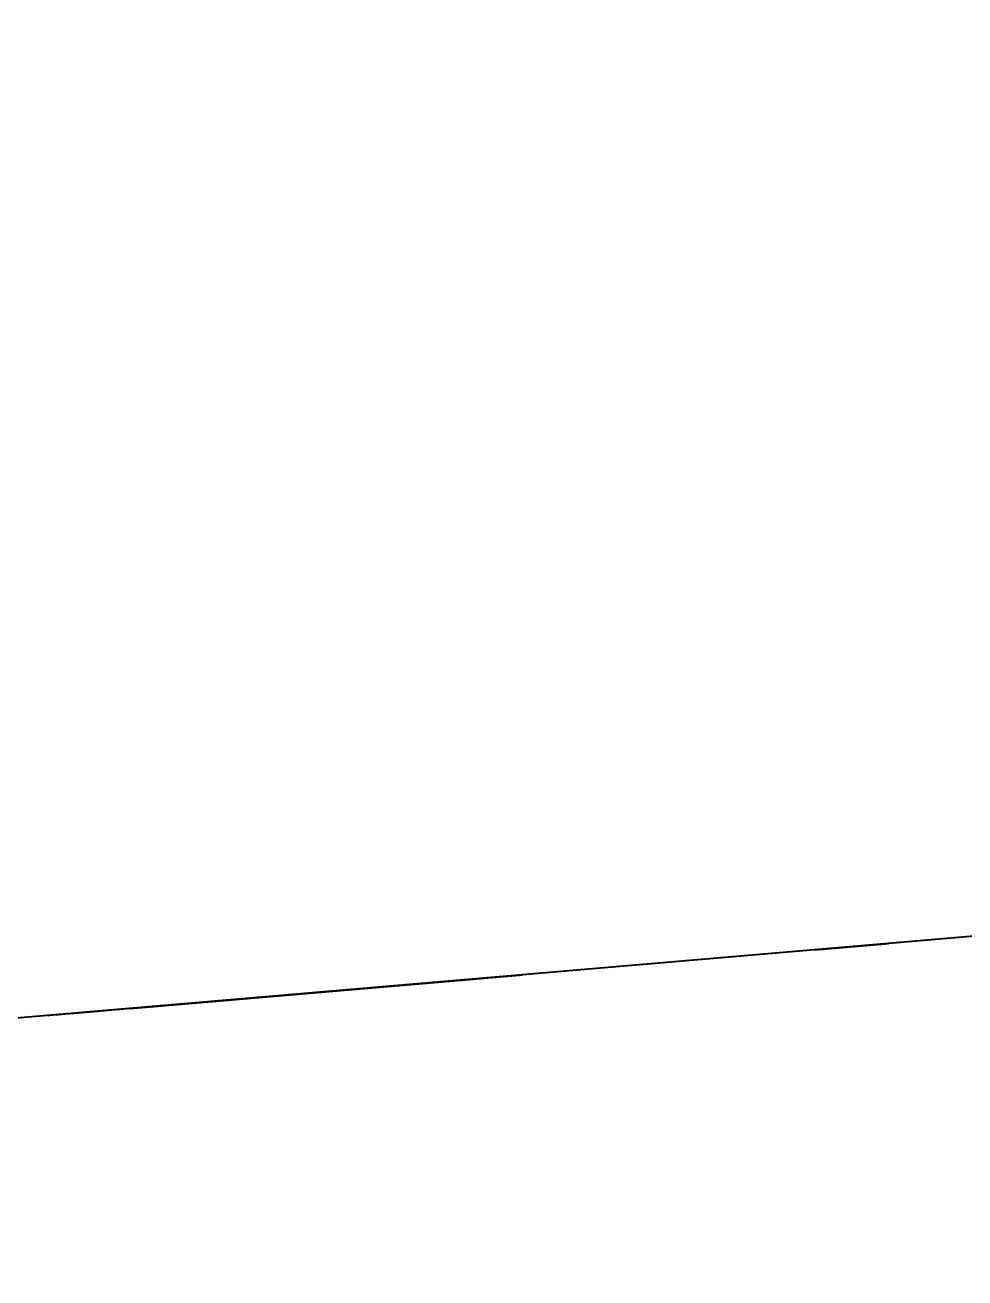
# Model space of a CAD drawing. Header units: millimetres. Extents: x 235072 to 246269, y 20126 to 21085.
# Drawn here: x 241722.9 to 241915.5, y 20642.5 to 20899.3 of the extents above; entities that cross this region are included whole.
import ezdxf

# ---------------------------------------------------------------- set-up
doc = ezdxf.new("R2010")
doc.units = ezdxf.units.MM
doc.header["$MEASUREMENT"] = 0
doc.linetypes.add('CENTER2', pattern=[1.125, 0.75, -0.125, 0.125, -0.125])
doc.linetypes.add('HIDDEN2', pattern=[0.1875, 0.125, -0.0625])
for name, color, linetype in [('Section 3-150-DS-B4-404', 1, 'Continuous'), ('Section 3-150-SL-B4-093', 14, 'Continuous'), ('Section 3-150-SL-B4-216', 85, 'Continuous'), ('Section 3-300-CEN-D3-231', 70, 'Continuous'), ('Section 3-300-FA-D4-030', 50, 'Continuous'), ('Section 3-50-PES-D1-243', 4, 'Continuous'), ('Section 3-A-FLOR', 192, 'Continuous'), ('Section 3-A-FLOR-HRAL', 11, 'Continuous'), ('Section 3-CENTER', 1, 'CENTER2'), ('Section 3-HIDDEN', 7, 'HIDDEN2'), ('Section 3-RE', 5, 'Continuous'), ('Section 3-S-BEAM', 12, 'Continuous')]:
    doc.layers.add(name, color=color, linetype=linetype)
doc.layers.add('Section 3-UCD756', color=7, linetype='Continuous', true_color=0xe7f0ff)

# ---------------------------------------------------------------- blocks, each defined once
blk = doc.blocks.new('*U33')
at = {"layer": 'Section 3-A-FLOR', "color": 0, "linetype": 'ByBlock', "lineweight": -2}
blk.add_line((242788.61, 20787.19, 21999.89), (235071.94, 20126.5, 21999.88), dxfattribs=at)
blk = doc.blocks.new('*U34')
at = {"layer": 'Section 3-A-FLOR', "color": 0, "linetype": 'ByBlock', "lineweight": -2}
for p, q in [((235071.94, 20126.5, 21999.69), (242782.17, 20786.64, 21999.69)), ((242602.73, 20771.27, 21993.99), (235071.94, 20126.5, 21993.98)), ((235967.56, 20203.18, 21700), (242602.73, 20771.27, 21700))]:
    blk.add_line(p, q, dxfattribs=at)
blk = doc.blocks.new('*U35')
at = {"layer": 'Section 3-S-BEAM', "color": 0, "linetype": 'ByBlock', "lineweight": -2}
for p, q in [((235071.94, 20126.5, 24789), (242979.17, 20803.5, 24789)), ((241678.38, 20692.13, 24986.4), (242887.34, 20795.64, 24986.4)), ((241742.15, 20697.59, 24798.6), (242887.34, 20795.64, 24798.6)), ((241742.15, 20697.59, 24996), (242670.57, 20777.08, 24996))]:
    blk.add_line(p, q, dxfattribs=at)
blk = doc.blocks.new('*U36')
at = {"layer": 'Section 3-A-FLOR-HRAL', "color": 0, "linetype": 'ByBlock', "lineweight": -2}
for p, q in [((242152.06, 20732.69, 25485), (241832.11, 20705.29, 25485)), ((241832.11, 20705.29, 25970), (242152.06, 20732.69, 25970)), ((241832.11, 20705.29, 25470), (242152.06, 20732.69, 25470)), ((241832.11, 20705.29, 25500), (242152.06, 20732.69, 25500)), ((242152.06, 20732.69, 25985), (241836.09, 20705.63, 25985)), ((241836.09, 20705.63, 26000), (242152.06, 20732.69, 26000))]:
    blk.add_line(p, q, dxfattribs=at)
blk = doc.blocks.new('*U43')
at = {"layer": 'Section 3-A-FLOR', "color": 0, "linetype": 'ByBlock', "lineweight": -2}
for p, q in [((242792.59, 20787.53, 21700), (235967.56, 20203.18, 21700)), ((242792.59, 20787.53, 21625), (235967.56, 20203.18, 21625))]:
    blk.add_line(p, q, dxfattribs=at)
blk = doc.blocks.new('*U60')
at = {"layer": 'Section 3-CENTER'}
blk.add_line((241957.78, 20716.05, 24123.22), (241691.25, 20693.23, 24123.22), dxfattribs=at)
at = {"layer": 'Section 3-RE', "color": 0, "linetype": 'ByBlock', "lineweight": -2}
for p, q in [((241692.32, 20693.32, 24093.06), (241957.78, 20716.05, 24093.06)), ((241693.99, 20693.47, 24153.38), (241957.78, 20716.05, 24153.38))]:
    blk.add_line(p, q, dxfattribs=at)
blk = doc.blocks.new('*U67')
at = {"layer": 'Section 3-UCD756', "color": 0, "linetype": 'ByBlock', "lineweight": -2}
for p, q in [((241812.18, 20703.59, 26038), (241832.11, 20705.29, 26038)), ((241812.18, 20703.59, 25383), (241832.11, 20705.29, 25383)), ((241830.22, 20705.13, 26088), (241832.11, 20705.29, 26088)), ((241832.11, 20705.29, 26088), (241830.22, 20705.13, 26088)), ((241831.89, 20705.27, 25383), (241831.89, 20705.27, 25383)), ((241833.1, 20705.38, 25979.44), (241832.11, 20705.29, 25979.44)), ((241833.1, 20705.38, 26007.53), (241832.11, 20705.29, 26007.53)), ((241833.1, 20705.38, 25687.67), (241832.11, 20705.29, 25687.67)), ((241833.1, 20705.38, 25715.76), (241832.11, 20705.29, 25715.76)), ((241832.11, 20705.29, 26088), (241832.11, 20705.29, 26038)), ((241832.11, 20705.29, 26038), (241832.11, 20705.29, 26088)), ((241832.11, 20705.29, 26038), (241832.11, 20705.29, 25383)), ((241836.09, 20705.63, 25982.44), (241833.1, 20705.38, 25979.44)), ((241836.09, 20705.63, 26004.53), (241833.1, 20705.38, 26007.53)), ((241836.09, 20705.63, 25690.68), (241833.1, 20705.38, 25687.67)), ((241836.09, 20705.63, 25712.76), (241833.1, 20705.38, 25715.76)), ((241833.1, 20705.38, 25478), (241833.1, 20705.38, 25508)), ((241833.1, 20705.38, 25458), (241833.1, 20705.38, 25428)), ((241833.1, 20705.38, 26007.53), (241833.1, 20705.38, 25979.44)), ((241833.1, 20705.38, 25715.76), (241833.1, 20705.38, 25687.67)), ((241837.09, 20705.72, 25989.99), (241836.09, 20705.63, 25989.99)), ((241836.09, 20705.63, 25996.99), (241837.09, 20705.72, 25996.99)), ((241836.09, 20705.63, 25989.99), (241837.09, 20705.72, 25989.99)), ((241837.09, 20705.72, 25996.99), (241836.09, 20705.63, 25996.99)), ((241837.09, 20705.72, 25698.22), (241836.09, 20705.63, 25698.22)), ((241836.09, 20705.63, 25705.22), (241837.09, 20705.72, 25705.22)), ((241836.09, 20705.63, 25698.22), (241837.09, 20705.72, 25698.22)), ((241837.09, 20705.72, 25705.22), (241836.09, 20705.63, 25705.22)), ((241836.09, 20705.63, 26004.53), (241836.09, 20705.63, 25982.44)), ((241836.09, 20705.63, 25712.76), (241836.09, 20705.63, 25690.68)), ((241837.09, 20705.72, 25996.99), (241837.09, 20705.72, 25989.99)), ((241837.09, 20705.72, 25989.99), (241837.09, 20705.72, 25996.99)), ((241837.09, 20705.72, 25705.22), (241837.09, 20705.72, 25698.22)), ((241837.09, 20705.72, 25698.22), (241837.09, 20705.72, 25705.22)), ((241155.82, 20647.39, 26889.88), (241830.22, 20705.13, 26715.91)), ((241830.22, 20705.13, 26715.91), (241155.82, 20647.39, 26889.88)), ((241830.22, 20705.13, 26715.91), (241266.1, 20656.83, 27564.97)), ((241266.1, 20656.83, 27564.97), (241830.22, 20705.13, 26715.91)), ((241266.68, 20656.88, 27566.99), (241830.22, 20705.13, 26715.91)), ((241830.22, 20705.13, 26715.91), (241266.68, 20656.88, 27566.99)), ((241830.22, 20705.13, 26715.91), (241292.79, 20659.12, 26715.91)), ((241292.79, 20659.12, 26715.91), (241830.22, 20705.13, 26715.91)), ((241292.79, 20659.12, 26715.91), (241830.22, 20705.13, 26715.91)), ((241830.22, 20705.13, 26715.91), (241292.79, 20659.12, 26715.91)), ((241830.22, 20705.13, 26088), (241325.04, 20661.88, 26088)), ((241325.04, 20661.88, 26088), (241830.22, 20705.13, 26088)), ((241812.18, 20703.59, 26038), (241325.04, 20661.88, 26038)), ((241812.18, 20703.59, 25383), (241325.04, 20661.88, 25383)), ((241492.36, 20676.2, 28075.96), (241830.22, 20705.13, 26715.91)), ((241830.22, 20705.13, 26715.91), (241492.36, 20676.2, 28075.96)), ((241812.18, 20703.59, 26038), (241812.18, 20703.59, 25383)), ((241822.14, 20704.44, 26038), (241822.14, 20704.44, 26088)), ((241822.14, 20704.44, 26088), (241822.14, 20704.44, 26038)), ((241830.22, 20705.13, 26715.91), (241830.22, 20705.13, 26088)), ((241830.22, 20705.13, 26088), (241830.22, 20705.13, 26715.91))]:
    blk.add_line(p, q, dxfattribs=at)
blk = doc.blocks.new('*U93')
at = {"layer": 'Section 3-CENTER'}
blk.add_line((241924.06, 20713.17, 24235.74), (236932.65, 20285.81, 24235.74), dxfattribs=at)
at = {"layer": 'Section 3-RE', "color": 0, "linetype": 'ByBlock', "lineweight": -2}
for p, q in [((236932.65, 20285.81, 24265.9), (242962.02, 20802.03, 24265.9)), ((236932.65, 20285.81, 24205.58), (241957.79, 20716.05, 24205.58))]:
    blk.add_line(p, q, dxfattribs=at)
blk = doc.blocks.new('*U97')
at = {"layer": 'Section 3-150-SL-B4-216', "color": 0, "linetype": 'ByBlock', "lineweight": -2}
for p, q in [((241929.07, 20713.59, 24346.87), (237026.38, 20293.83, 24346.87)), ((241929.07, 20713.59, 24178.59), (241691.25, 20693.23, 24178.59))]:
    blk.add_line(p, q, dxfattribs=at)
at = {"layer": 'Section 3-HIDDEN'}
blk.add_line((237026.38, 20293.83, 24262.73), (242302.7, 20745.58, 24262.73), dxfattribs=at)
blk = doc.blocks.new('*U98')
at = {"layer": 'Section 3-50-PES-D1-243', "color": 0, "linetype": 'ByBlock', "lineweight": -2}
for p, q in [((237204.13, 20309.05, 25056.77), (242670.57, 20777.08, 25056.77)), ((237204.13, 20309.05, 24996.45), (242670.57, 20777.08, 24996.45))]:
    blk.add_line(p, q, dxfattribs=at)
blk = doc.blocks.new('*U161')
at = {"layer": 'Section 3-HIDDEN'}
for p, q in [((241949.87, 20715.38, 23731.72), (240934.14, 20628.41, 23731.72)), ((240934.14, 20628.41, 23761.89), (241944.25, 20714.89, 23761.89)), ((240934.14, 20628.41, 23701.56), (241944.25, 20714.89, 23701.56))]:
    blk.add_line(p, q, dxfattribs=at)
blk = doc.blocks.new('*U176')
at = {"layer": 'Section 3-HIDDEN'}
for p, q in [((244097.57, 20899.26, 24344.75), (241108.85, 20643.37, 24340.52)), ((241109.08, 20643.39, 24178.59), (244097.8, 20899.28, 24182.83)), ((241108.63, 20643.35, 24502.44), (241933.74, 20713.99, 24503.61))]:
    blk.add_line(p, q, dxfattribs=at)
blk = doc.blocks.new('*U188')
at = {"layer": 'Section 3-HIDDEN'}
for p, q in [((241519.59, 20678.54, 24397.67), (243557.2, 20852.99, 24397.67)), ((243557.2, 20852.99, 24288.13), (241519.59, 20678.54, 24288.13))]:
    blk.add_line(p, q, dxfattribs=at)
blk = doc.blocks.new('*U190')
at = {"layer": 'Section 3-S-BEAM', "color": 0, "linetype": 'ByBlock', "lineweight": -2}
for p, q in [((241742.15, 20697.59, 24996), (241609.64, 20686.25, 24996)), ((241609.64, 20686.25, 24794.4), (241742.15, 20697.59, 24794.4)), ((241742.15, 20697.59, 24801.4), (241678.38, 20692.13, 24801.4)), ((241678.38, 20692.13, 24989), (241742.15, 20697.59, 24989)), ((241742.15, 20697.59, 24794.4), (241742.15, 20697.59, 24801.4)), ((241742.15, 20697.59, 24989), (241742.15, 20697.59, 24996)), ((241609.64, 20686.25, 24989), (241673.4, 20691.7, 24989)), ((241673.4, 20691.7, 24801.4), (241609.64, 20686.25, 24801.4)), ((241673.36, 20691.7, 24801.4), (241673.36, 20691.7, 24986.4)), ((241673.4, 20691.7, 24989), (241673.4, 20691.7, 24801.4)), ((241678.38, 20692.13, 24801.4), (241678.38, 20692.13, 24989)), ((241609.6, 20686.24, 24996), (241609.64, 20686.25, 24996)), ((241609.6, 20686.24, 24794.4), (241609.64, 20686.25, 24794.4)), ((241609.6, 20686.24, 24801.4), (241609.64, 20686.25, 24801.4)), ((241609.6, 20686.24, 24989), (241609.64, 20686.25, 24989)), ((241609.6, 20686.24, 24798.6), (241609.6, 20686.24, 24801.4)), ((241609.64, 20686.25, 24996), (241609.64, 20686.25, 24989)), ((241609.64, 20686.25, 24801.4), (241609.64, 20686.25, 24794.4))]:
    blk.add_line(p, q, dxfattribs=at)
blk = doc.blocks.new('*U194')
at = {"layer": 'Section 3-HIDDEN'}
for p, q in [((241931.52, 20713.8, 22596.19), (241656.32, 20690.24, 22596.19)), ((241931.52, 20713.8, 22764.47), (241656.32, 20690.24, 22764.47)), ((241656.32, 20690.24, 22680.33), (241931.52, 20713.8, 22680.33))]:
    blk.add_line(p, q, dxfattribs=at)
blk = doc.blocks.new('*U195')
at = {"layer": 'Section 3-HIDDEN'}
for p, q in [((241741.11, 20697.5, 23875.05), (241676.35, 20691.96, 23875.05)), ((241676.35, 20691.96, 23959.2), (241724.18, 20696.05, 23967.05)), ((241676.35, 20691.96, 23790.9), (241724.18, 20696.05, 23783.05)), ((241741.11, 20697.5, 23790.9), (241724.18, 20696.05, 23790.9)), ((241741.11, 20697.5, 23959.2), (241724.18, 20696.05, 23959.2)), ((241741.11, 20697.5, 23735.05), (241724.18, 20696.05, 23735.05)), ((241741.11, 20697.5, 24015.05), (241724.18, 20696.05, 24015.05)), ((241724.18, 20696.05, 24015.05), (241724.18, 20696.05, 23735.05)), ((241741.11, 20697.5, 23735.05), (241741.11, 20697.5, 24015.05)), ((241676.35, 20691.96, 23959.2), (241676.35, 20691.96, 23790.9))]:
    blk.add_line(p, q, dxfattribs=at)
blk = doc.blocks.new('*U196')
at = {"layer": 'Section 3-150-DS-B4-404', "color": 0, "linetype": 'ByBlock', "lineweight": -2, "extrusion": (0.085306, -0.996355, 0)}
blk.add_circle((242656.54, 23875.05), 44.5, dxfattribs=at)
at = {"layer": 'Section 3-HIDDEN'}
for p, q in [((241799.9, 20702.54, 23799.45), (241744.1, 20697.76, 23799.45)), ((241799.9, 20702.54, 23950.65), (241744.1, 20697.76, 23950.65)), ((241799.9, 20702.54, 23875.05), (241744.1, 20697.76, 23875.05)), ((241768.41, 20699.84, 23770.65), (241775.59, 20700.45, 23770.65)), ((241775.59, 20700.45, 23979.45), (241768.41, 20699.84, 23979.45)), ((241774.99, 20700.4, 23962.05), (241769.01, 20699.89, 23962.05)), ((241769.01, 20699.89, 23788.05), (241774.99, 20700.4, 23788.05)), ((241777.98, 20700.66, 23791.05), (241774.99, 20700.4, 23791.05)), ((241777.98, 20700.66, 23959.05), (241774.99, 20700.4, 23959.05)), ((241774.99, 20700.4, 23788.05), (241774.99, 20700.4, 23875.05)), ((241774.99, 20700.4, 23875.05), (241774.99, 20700.4, 23962.05)), ((241775.59, 20700.45, 23770.65), (241775.59, 20700.45, 23979.45)), ((241799.9, 20702.54, 23735.05), (241777.98, 20700.66, 23735.05)), ((241799.9, 20702.54, 24015.05), (241777.98, 20700.66, 24015.05)), ((241777.98, 20700.66, 24015.05), (241777.98, 20700.66, 23735.05)), ((241799.9, 20702.54, 23735.05), (241799.9, 20702.54, 24015.05)), ((241766.02, 20699.63, 23735.05), (241744.1, 20697.76, 23735.05)), ((241766.02, 20699.63, 24015.05), (241744.1, 20697.76, 24015.05)), ((241744.1, 20697.76, 24015.05), (241744.1, 20697.76, 23735.05)), ((241769.01, 20699.89, 23791.05), (241766.02, 20699.63, 23791.05)), ((241769.01, 20699.89, 23959.05), (241766.02, 20699.63, 23959.05)), ((241766.02, 20699.63, 23735.05), (241766.02, 20699.63, 24015.05)), ((241768.41, 20699.84, 23979.45), (241768.41, 20699.84, 23770.65)), ((241769.01, 20699.89, 23962.05), (241769.01, 20699.89, 23875.05)), ((241769.01, 20699.89, 23875.05), (241769.01, 20699.89, 23788.05))]:
    blk.add_line(p, q, dxfattribs=at)
at = {"layer": 'Section 3-HIDDEN', "extrusion": (0.085306, -0.996355, 0)}
for radius in [3, 2.23]:
    blk.add_circle((242656.54, 23875.05), radius, dxfattribs=at)
blk = doc.blocks.new('*U197')
at = {"layer": 'Section 3-HIDDEN'}
for p, q in [((241744.1, 20697.76, 23790.9), (241741.11, 20697.5, 23790.9)), ((241744.1, 20697.76, 23959.2), (241741.11, 20697.5, 23959.2)), ((241744.1, 20697.76, 23735.05), (241741.11, 20697.5, 23735.05)), ((241744.1, 20697.76, 24015.05), (241741.11, 20697.5, 24015.05)), ((241744.1, 20697.76, 23735.05), (241744.1, 20697.76, 24015.05)), ((241741.11, 20697.5, 24015.05), (241741.11, 20697.5, 23735.05))]:
    blk.add_line(p, q, dxfattribs=at)
blk = doc.blocks.new('*U198')
at = {"layer": 'Section 3-HIDDEN', "extrusion": (0.085306, -0.996355, 0)}
for radius in [36.55, 33.5, 32, 29.09]:
    blk.add_circle((242665.43, 22680.33), radius, dxfattribs=at)
at = {"layer": 'Section 3-HIDDEN', "extrusion": (-0.085306, 0.996355, 2.62745e-30)}
blk.add_circle((-242665.43, 22680.33), 33.5, dxfattribs=at)
blk = doc.blocks.new('*U199')
at = {"layer": 'Section 3-HIDDEN', "extrusion": (0.085306, -0.996355, 0)}
blk.add_circle((242665.43, 22680.33), 32.9, dxfattribs=at)
at = {"layer": 'Section 3-HIDDEN', "extrusion": (-0.085306, 0.996355, 1.82009e-30)}
blk.add_circle((-242665.43, 22680.33), 26.97, dxfattribs=at)
blk = doc.blocks.new('*U200')
at = {"layer": 'Section 3-HIDDEN', "extrusion": (-0.085306, 0.996355, -4.11141e-50)}
blk.add_circle((-242665.43, 22680.33), 30.16, dxfattribs=at)
blk = doc.blocks.new('*U201')
at = {"layer": 'Section 3-HIDDEN'}
for p, q in [((241797.52, 20702.33, 23221.25), (241912.1, 20712.14, 23221.25)), ((241912.1, 20712.14, 23239.25), (241797.52, 20702.33, 23239.25)), ((241912.1, 20712.14, 23221.25), (241912.1, 20712.14, 23239.25)), ((241871.6, 20708.67, 23249.25), (241838.02, 20705.8, 23249.25)), ((241871.6, 20708.67, 23249.25), (241877.73, 20709.2, 23239.25)), ((241871.6, 20708.67, 23249.25), (241871.6, 20708.67, 23275.3)), ((241838.02, 20705.8, 23249.25), (241831.9, 20705.27, 23239.25)), ((241838.02, 20705.8, 23249.25), (241838.02, 20705.8, 23275.3)), ((241849.97, 20706.82, 23412.25), (241859.66, 20707.65, 23412.25)), ((241849.97, 20706.82, 23273.25), (241852.91, 20707.07, 23273.25)), ((241854.81, 20707.24, 23221.25), (241854.81, 20707.24, 23412.25)), ((241856.71, 20707.4, 23273.25), (241859.66, 20707.65, 23273.25)), ((241797.52, 20702.33, 23221.25), (241797.52, 20702.33, 23239.25))]:
    blk.add_line(p, q, dxfattribs=at)
at = {"layer": 'Section 3-HIDDEN', "extrusion": (-0.085306, 0.996355, 4.80712e-31)}
blk.add_ellipse((241859.66, 20707.65, 23342.75), major_axis=(0, 0, 69.5), ratio=0.993586, start_param=-1.570796, end_param=4.712389, dxfattribs=at)
at = {"layer": 'Section 3-HIDDEN', "extrusion": (0.085306, -0.996355, -4.80712e-31)}
blk.add_ellipse((241849.97, 20706.82, 23342.75), major_axis=(0, 0, 69.5), ratio=0.993586, start_param=-1.570796, end_param=4.712389, dxfattribs=at)
at = {"layer": 'Section 3-HIDDEN'}
blk.add_open_spline([(241871.49, 20708.67, 23275.33), (241871.61, 20708.68, 23275.33), (241871.64, 20708.68, 23275.3), (241871.46, 20708.66, 23275.2), (241871.26, 20708.64, 23275.12), (241870.64, 20708.59, 23274.92), (241870.22, 20708.56, 23274.8), (241869.2, 20708.47, 23274.55), (241868.61, 20708.42, 23274.41), (241867.3, 20708.31, 23274.15), (241866.54, 20708.24, 23274.02), (241864.86, 20708.1, 23273.77), (241863.94, 20708.02, 23273.65), (241861.98, 20707.85, 23273.46), (241860.95, 20707.76, 23273.38), (241858.84, 20707.58, 23273.28), (241857.76, 20707.49, 23273.25), (241855.66, 20707.31, 23273.25), (241854.56, 20707.22, 23273.28), (241852.36, 20707.03, 23273.38), (241851.25, 20706.93, 23273.46), (241849.1, 20706.75, 23273.65), (241848.05, 20706.66, 23273.77), (241846.1, 20706.49, 23274.02), (241845.18, 20706.41, 23274.15), (241843.54, 20706.27, 23274.41), (241842.75, 20706.2, 23274.55), (241841.32, 20706.08, 23274.8), (241840.68, 20706.03, 23274.92), (241839.59, 20705.93, 23275.12), (241839.15, 20705.9, 23275.2), (241838.48, 20705.84, 23275.3), (241838.25, 20705.82, 23275.33), (241838.01, 20705.8, 23275.33), (241837.99, 20705.8, 23275.3), (241838.17, 20705.81, 23275.2), (241838.37, 20705.83, 23275.12), (241838.99, 20705.88, 23274.92), (241839.41, 20705.92, 23274.8), (241840.42, 20706, 23274.55), (241841.02, 20706.06, 23274.41), (241842.33, 20706.17, 23274.15), (241843.09, 20706.23, 23274.02), (241844.76, 20706.38, 23273.77), (241845.69, 20706.46, 23273.65), (241847.64, 20706.62, 23273.46), (241848.68, 20706.71, 23273.38), (241850.79, 20706.89, 23273.28), (241851.86, 20706.98, 23273.25), (241853.97, 20707.16, 23273.25), (241855.06, 20707.26, 23273.28), (241857.27, 20707.45, 23273.38), (241858.38, 20707.54, 23273.46), (241860.53, 20707.73, 23273.65), (241861.57, 20707.82, 23273.77), (241863.53, 20707.98, 23274.02), (241864.44, 20708.06, 23274.15), (241866.09, 20708.2, 23274.41), (241866.88, 20708.27, 23274.55), (241868.31, 20708.39, 23274.8), (241868.95, 20708.45, 23274.92), (241870.04, 20708.54, 23275.12), (241870.48, 20708.58, 23275.2), (241871.15, 20708.64, 23275.3), (241871.37, 20708.65, 23275.33), (241871.49, 20708.67, 23275.33)], degree=3, knots=[0, 0, 0, 0, 3.187504, 3.187504, 6.375008, 6.375008, 9.562512, 9.562512, 12.750016, 12.750016, 15.937127, 15.937127, 19.124238, 19.124238, 22.311349, 22.311349, 25.49846, 25.49846, 28.685571, 28.685571, 31.872683, 31.872683, 35.059794, 35.059794, 38.246905, 38.246905, 41.434409, 41.434409, 44.621913, 44.621913, 47.809417, 47.809417, 50.996921, 50.996921, 54.184424, 54.184424, 57.371928, 57.371928, 60.559432, 60.559432, 63.746936, 63.746936, 66.934047, 66.934047, 70.121159, 70.121159, 73.30827, 73.30827, 76.495381, 76.495381, 79.682492, 79.682492, 82.869603, 82.869603, 86.056714, 86.056714, 89.243825, 89.243825, 92.431329, 92.431329, 95.618833, 95.618833, 98.806337, 98.806337, 101.993841, 101.993841, 101.993841, 101.993841], dxfattribs=at)
blk = doc.blocks.new('*U202')
at = {"layer": 'Section 3-HIDDEN'}
for p, q in [((241911.9, 20712.12, 23219), (241797.52, 20702.33, 23219)), ((241797.52, 20702.33, 23201), (241911.9, 20712.12, 23201)), ((241871.6, 20708.67, 23179), (241891.85, 20710.41, 23201)), ((241912.1, 20712.14, 23219), (241911.9, 20712.12, 23219)), ((241911.9, 20712.12, 23201), (241912.1, 20712.14, 23201)), ((241912.1, 20712.14, 23219), (241912.1, 20712.14, 23201)), ((241838.02, 20705.8, 23179), (241871.54, 20708.67, 23179)), ((241871.54, 20708.67, 23179), (241871.6, 20708.67, 23179)), ((241871.6, 20708.67, 23219), (241871.6, 20708.67, 23201)), ((241838.02, 20705.8, 23179), (241817.77, 20704.07, 23201)), ((241838.02, 20705.8, 23219), (241838.02, 20705.8, 23201)), ((241854.81, 20707.24, 23219), (241854.81, 20707.24, 23179)), ((241797.52, 20702.33, 23219), (241797.52, 20702.33, 23201))]:
    blk.add_line(p, q, dxfattribs=at)
blk = doc.blocks.new('*U203')
at = {"layer": 'Section 3-HIDDEN'}
for p, q in [((241799.9, 20702.54, 23959.2), (241802.89, 20702.79, 23959.2)), ((241799.9, 20702.54, 23790.9), (241802.89, 20702.79, 23790.9)), ((241799.9, 20702.54, 24015.05), (241802.89, 20702.79, 24015.05)), ((241799.9, 20702.54, 23735.05), (241802.89, 20702.79, 23735.05)), ((241802.89, 20702.79, 23735.05), (241802.89, 20702.79, 24015.05)), ((241799.9, 20702.54, 24015.05), (241799.9, 20702.54, 23735.05))]:
    blk.add_line(p, q, dxfattribs=at)
blk = doc.blocks.new('*U204')
at = {"layer": 'Section 3-HIDDEN'}
for p, q in [((241802.89, 20702.79, 23875.05), (241867.65, 20708.34, 23875.05)), ((241867.65, 20708.34, 23790.9), (241819.83, 20704.24, 23783.05)), ((241867.65, 20708.34, 23959.2), (241819.83, 20704.24, 23967.05)), ((241867.65, 20708.34, 23790.9), (241867.65, 20708.34, 23959.2)), ((241802.89, 20702.79, 23959.2), (241819.83, 20704.24, 23959.2)), ((241802.89, 20702.79, 23790.9), (241819.83, 20704.24, 23790.9)), ((241802.89, 20702.79, 24015.05), (241819.83, 20704.24, 24015.05)), ((241802.89, 20702.79, 23735.05), (241819.83, 20704.24, 23735.05)), ((241802.89, 20702.79, 24015.05), (241802.89, 20702.79, 23735.05)), ((241819.83, 20704.24, 23735.05), (241819.83, 20704.24, 24015.05))]:
    blk.add_line(p, q, dxfattribs=at)
blk = doc.blocks.new('*U205')
at = {"layer": 'Section 3-HIDDEN'}
for p, q in [((241822.03, 20704.43, 22966.93), (241887.6, 20710.04, 22966.93)), ((241887.6, 20710.04, 22983.29), (241822.03, 20704.43, 22983.29)), ((241887.48, 20710.03, 22875.64), (241822.03, 20704.43, 22875.64)), ((241822.03, 20704.43, 22859.29), (241887.48, 20710.03, 22859.29)), ((241884.76, 20709.8, 22955.01), (241824.76, 20704.66, 22955.01)), ((241824.76, 20704.66, 22887.56), (241884.76, 20709.8, 22887.56)), ((241884.87, 20709.81, 22955.01), (241884.76, 20709.8, 22955.01)), ((241884.76, 20709.8, 22887.56), (241884.87, 20709.81, 22887.56)), ((241884.87, 20709.81, 22875.64), (241884.87, 20709.81, 22887.56)), ((241884.87, 20709.81, 22955.01), (241884.87, 20709.81, 22966.93)), ((241887.6, 20710.04, 22875.64), (241887.48, 20710.03, 22875.64)), ((241887.48, 20710.03, 22859.29), (241887.6, 20710.04, 22859.29)), ((241887.6, 20710.04, 22966.93), (241887.6, 20710.04, 22983.29)), ((241887.6, 20710.04, 22875.64), (241887.6, 20710.04, 22859.29)), ((241854.81, 20707.24, 22870.36), (241854.81, 20707.24, 22972.21)), ((241822.03, 20704.43, 22966.93), (241822.03, 20704.43, 22983.29)), ((241822.03, 20704.43, 22875.64), (241822.03, 20704.43, 22859.29)), ((241824.76, 20704.66, 22875.64), (241824.76, 20704.66, 22887.56)), ((241824.76, 20704.66, 22955.01), (241824.76, 20704.66, 22966.93))]:
    blk.add_line(p, q, dxfattribs=at)
at = {"layer": 'Section 3-HIDDEN', "extrusion": (-0.085306, 0.996355, 1.37437e-30)}
for start, end in [(131.8103, 228.1897), (311.8103, 48.1897)]:
    blk.add_arc((-242739.66, 22921.29), 45.24, start, end, dxfattribs=at)
blk = doc.blocks.new('*U206')
at = {"layer": 'Section 3-HIDDEN'}
for p, q in [((241891.85, 20710.41, 23221.25), (241891.85, 20710.41, 23219)), ((241871.6, 20708.67, 23221.25), (241871.6, 20708.67, 23219)), ((241838.02, 20705.8, 23221.25), (241838.02, 20705.8, 23219)), ((241817.77, 20704.07, 23221.25), (241817.77, 20704.07, 23219))]:
    blk.add_line(p, q, dxfattribs=at)
blk = doc.blocks.new('*U207')
at = {"layer": 'Section 3-150-SL-B4-216', "color": 0, "linetype": 'ByBlock', "lineweight": -2}
for p, q in [((241817.78, 20704.07, 24082.55), (241957.78, 20716.05, 24082.55)), ((241817.78, 20704.07, 24022.23), (241957.78, 20716.05, 24022.23)), ((241817.78, 20704.07, 24022.23), (241817.78, 20704.07, 24082.55))]:
    blk.add_line(p, q, dxfattribs=at)
at = {"layer": 'Section 3-CENTER'}
blk.add_line((241957.78, 20716.05, 24052.39), (241798.8, 20702.44, 24052.39), dxfattribs=at)
blk = doc.blocks.new('*U208')
at = {"layer": 'Section 3-HIDDEN'}
for p, q in [((241822.03, 20704.43, 22785.11), (241887.6, 20710.04, 22785.11)), ((241887.6, 20710.04, 22802.57), (241822.03, 20704.43, 22802.57)), ((241884.87, 20709.81, 22764.47), (241824.76, 20704.66, 22764.47)), ((241884.87, 20709.81, 22764.47), (241884.87, 20709.81, 22785.11)), ((241887.6, 20710.04, 22785.11), (241887.6, 20710.04, 22802.57)), ((241854.81, 20707.24, 22680.33), (241854.81, 20707.24, 22785.11)), ((241822.03, 20704.43, 22785.11), (241822.03, 20704.43, 22802.57)), ((241824.76, 20704.66, 22764.47), (241824.76, 20704.66, 22785.11))]:
    blk.add_line(p, q, dxfattribs=at)
blk.add_open_spline([(241824.76, 20704.66, 22764.47), (241824.76, 20704.66, 22764.47), (241824.81, 20704.67, 22764.45), (241824.99, 20704.68, 22764.39), (241825.14, 20704.7, 22764.34), (241825.52, 20704.73, 22764.2), (241825.76, 20704.75, 22764.11), (241826.34, 20704.8, 22763.91), (241826.68, 20704.83, 22763.8), (241827.45, 20704.89, 22763.54), (241827.88, 20704.93, 22763.4), (241828.83, 20705.01, 22763.09), (241829.34, 20705.06, 22762.93), (241830.44, 20705.15, 22762.6), (241831.03, 20705.2, 22762.42), (241832.26, 20705.31, 22762.07), (241832.9, 20705.36, 22761.9), (241834.23, 20705.47, 22761.55), (241834.93, 20705.53, 22761.37), (241836.42, 20705.66, 22761.01), (241837.2, 20705.73, 22760.84), (241838.83, 20705.87, 22760.49), (241839.68, 20705.94, 22760.33), (241841.44, 20706.09, 22760.01), (241842.34, 20706.17, 22759.86), (241844.19, 20706.33, 22759.59), (241845.13, 20706.41, 22759.47), (241847.05, 20706.57, 22759.26), (241848.02, 20706.66, 22759.17), (241849.97, 20706.82, 22759.02), (241850.95, 20706.91, 22758.97), (241852.89, 20707.07, 22758.9), (241853.86, 20707.16, 22758.88), (241855.77, 20707.32, 22758.88), (241856.73, 20707.4, 22758.9), (241858.68, 20707.57, 22758.97), (241859.66, 20707.65, 22759.02), (241861.61, 20707.82, 22759.17), (241862.58, 20707.9, 22759.26), (241864.49, 20708.07, 22759.47), (241865.44, 20708.15, 22759.59), (241867.29, 20708.3, 22759.86), (241868.19, 20708.38, 22760.01), (241869.94, 20708.53, 22760.33), (241870.79, 20708.61, 22760.49), (241872.43, 20708.74, 22760.84), (241873.21, 20708.81, 22761.01), (241874.7, 20708.94, 22761.37), (241875.4, 20709, 22761.55), (241876.73, 20709.11, 22761.9), (241877.37, 20709.17, 22762.07), (241878.6, 20709.27, 22762.42), (241879.18, 20709.32, 22762.6), (241880.28, 20709.42, 22762.93), (241880.8, 20709.46, 22763.09), (241881.74, 20709.54, 22763.4), (241882.17, 20709.58, 22763.54), (241882.94, 20709.65, 22763.8), (241883.28, 20709.67, 22763.91), (241883.86, 20709.72, 22764.11), (241884.11, 20709.74, 22764.2), (241884.49, 20709.78, 22764.34), (241884.63, 20709.79, 22764.39), (241884.82, 20709.81, 22764.45), (241884.87, 20709.81, 22764.47), (241884.87, 20709.81, 22764.47)], degree=3, knots=[45.892827, 45.892827, 45.892827, 45.892827, 48.760222, 48.760222, 51.627618, 51.627618, 54.495013, 54.495013, 57.362409, 57.362409, 60.229805, 60.229805, 63.0972, 63.0972, 65.964596, 65.964596, 68.831991, 68.831991, 71.701199, 71.701199, 74.570407, 74.570407, 77.439615, 77.439615, 80.308822, 80.308822, 83.17803, 83.17803, 86.047238, 86.047238, 88.916446, 88.916446, 91.785653, 91.785653, 94.654861, 94.654861, 97.524069, 97.524069, 100.393277, 100.393277, 103.262485, 103.262485, 106.131692, 106.131692, 109.0009, 109.0009, 111.870108, 111.870108, 114.739316, 114.739316, 117.606711, 117.606711, 120.474107, 120.474107, 123.341502, 123.341502, 126.208898, 126.208898, 129.076294, 129.076294, 131.943689, 131.943689, 134.811085, 134.811085, 137.67848, 137.67848, 137.67848, 137.67848], dxfattribs=at)
blk = doc.blocks.new('*U209')
at = {"layer": 'Section 3-HIDDEN'}
for p, q in [((241824.76, 20704.66, 23036.39), (241884.87, 20709.81, 23036.39)), ((241884.87, 20709.81, 23036.39), (241884.87, 20709.81, 22983.29)), ((241854.81, 20707.24, 22972.21), (241854.81, 20707.24, 23036.39)), ((241824.76, 20704.66, 23036.39), (241824.76, 20704.66, 22983.29))]:
    blk.add_line(p, q, dxfattribs=at)
blk = doc.blocks.new('*U210')
at = {"layer": 'Section 3-HIDDEN'}
for p, q in [((241884.87, 20709.81, 22859.29), (241884.87, 20709.81, 22802.57)), ((241854.81, 20707.24, 22785.11), (241854.81, 20707.24, 22870.36)), ((241824.76, 20704.66, 22859.29), (241824.76, 20704.66, 22802.57))]:
    blk.add_line(p, q, dxfattribs=at)
blk = doc.blocks.new('*U211')
at = {"layer": 'Section 3-HIDDEN'}
for p, q in [((241871.6, 20708.67, 23112.39), (241853.38, 20707.11, 23112.39)), ((241871.6, 20708.67, 23112.39), (241884.85, 20709.81, 23036.39)), ((241838.02, 20705.8, 23112.39), (241824.77, 20704.66, 23036.39)), ((241853.38, 20707.11, 23112.39), (241838.02, 20705.8, 23112.39)), ((241854.81, 20707.24, 23036.39), (241854.81, 20707.24, 23112.39))]:
    blk.add_line(p, q, dxfattribs=at)
blk = doc.blocks.new('*U212')
at = {"layer": 'Section 3-HIDDEN'}
for p, q in [((241871.45, 20708.66, 23179), (241871.45, 20708.66, 23112.39)), ((241838.17, 20705.81, 23179), (241838.17, 20705.81, 23112.39)), ((241854.81, 20707.24, 23112.39), (241854.81, 20707.24, 23179))]:
    blk.add_line(p, q, dxfattribs=at)
blk = doc.blocks.new('*U213')
at = {"layer": 'Section 3-150-DS-B4-404', "color": 0, "linetype": 'ByBlock', "lineweight": -2}
for p, q in [((242017.88, 20721.2, 23959.19), (242076.41, 20726.21, 23959.19)), ((242017.88, 20721.2, 23790.91), (242076.41, 20726.21, 23790.91)), ((241931.52, 20713.8, 23959.19), (241957.78, 20716.05, 23959.19)), ((241931.52, 20713.8, 23790.91), (241957.78, 20716.05, 23790.91))]:
    blk.add_line(p, q, dxfattribs=at)
at = {"layer": 'Section 3-CENTER'}
for p, q in [((242062.46, 20725.02, 23875.05), (242017.88, 20721.2, 23875.05)), ((241957.78, 20716.05, 23875.05), (241931.52, 20713.8, 23875.05))]:
    blk.add_line(p, q, dxfattribs=at)
at = {"layer": 'Section 3-HIDDEN'}
for p, q in [((242076.41, 20726.21, 23875.05), (242062.46, 20725.02, 23875.05)), ((241957.78, 20716.05, 23959.19), (242017.88, 20721.2, 23959.19)), ((241957.78, 20716.05, 23790.91), (242017.88, 20721.2, 23790.91)), ((242017.88, 20721.2, 23875.05), (241957.78, 20716.05, 23875.05)), ((241867.65, 20708.34, 23959.19), (241931.52, 20713.8, 23959.19)), ((241867.65, 20708.34, 23790.91), (241931.52, 20713.8, 23790.91)), ((241931.52, 20713.8, 23875.05), (241867.65, 20708.34, 23875.05))]:
    blk.add_line(p, q, dxfattribs=at)

msp = doc.modelspace()

# ---------------------------------------------------------------- block references
at = {"layer": 'Section 3-150-DS-B4-404'}
for name in ['*U213', '*U204', '*U196', '*U203', '*U197', '*U195']:
    msp.add_blockref(name, (0, 0), dxfattribs=at)
at = {"layer": 'Section 3-150-SL-B4-093'}
for name in ['*U194', '*U201', '*U202', '*U205', '*U206', '*U208', '*U209', '*U210', '*U211', '*U212', '*U198', '*U199', '*U200']:
    msp.add_blockref(name, (0, 0), dxfattribs=at)
at = {"layer": 'Section 3-150-SL-B4-216'}
for name in ['*U97', '*U207']:
    msp.add_blockref(name, (0, 0), dxfattribs=at)
at = {"layer": 'Section 3-300-CEN-D3-231'}
msp.add_blockref('*U176', (0, 0), dxfattribs=at)
at = {"layer": 'Section 3-300-FA-D4-030'}
msp.add_blockref('*U188', (0, 0), dxfattribs=at)
at = {"layer": 'Section 3-50-PES-D1-243'}
msp.add_blockref('*U98', (0, 0), dxfattribs=at)
at = {"layer": 'Section 3-A-FLOR'}
for name in ['*U33', '*U43', '*U34']:
    msp.add_blockref(name, (0, 0), dxfattribs=at)
at = {"layer": 'Section 3-A-FLOR-HRAL'}
msp.add_blockref('*U36', (0, 0), dxfattribs=at)
at = {"layer": 'Section 3-RE'}
for name in ['*U93', '*U60', '*U161']:
    msp.add_blockref(name, (0, 0), dxfattribs=at)
at = {"layer": 'Section 3-S-BEAM'}
for name in ['*U35', '*U190']:
    msp.add_blockref(name, (0, 0), dxfattribs=at)
at = {"layer": 'Section 3-UCD756'}
msp.add_blockref('*U67', (0, 0), dxfattribs=at)

doc.saveas('drawing.dxf')
